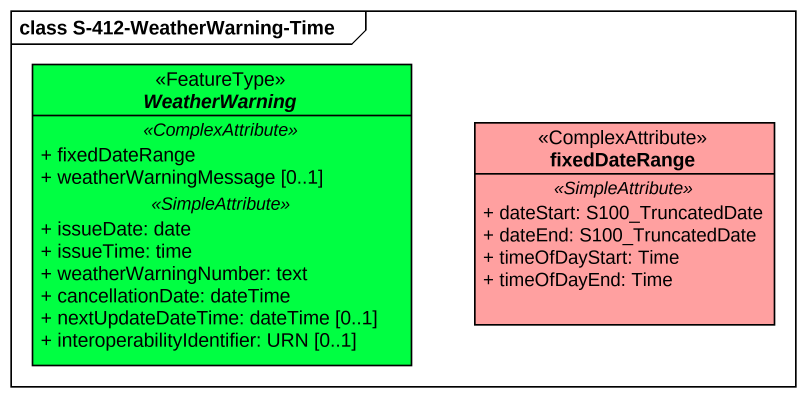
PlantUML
@startuml
mainframe class S-412-WeatherWarning-Time
hide circle
hide empty members
skinparam classAttributeIconSize 0
abstract class WeatherWarning <<FeatureType>> #00FF42 {
  .. <<ComplexAttribute>> ..
  + fixedDateRange
  + weatherWarningMessage [0..1]
  .. <<SimpleAttribute>> ..
  + issueDate: date
  + issueTime: time
  + weatherWarningNumber: text
  + cancellationDate: dateTime
  + nextUpdateDateTime: dateTime [0..1]
  + interoperabilityIdentifier: URN [0..1]
}
class fixedDateRange <<ComplexAttribute>> #FFA0A0 {
  .. <<SimpleAttribute>> ..
  + dateStart: S100_TruncatedDate
  + dateEnd: S100_TruncatedDate
  + timeOfDayStart: Time
  + timeOfDayEnd: Time
}
@enduml
